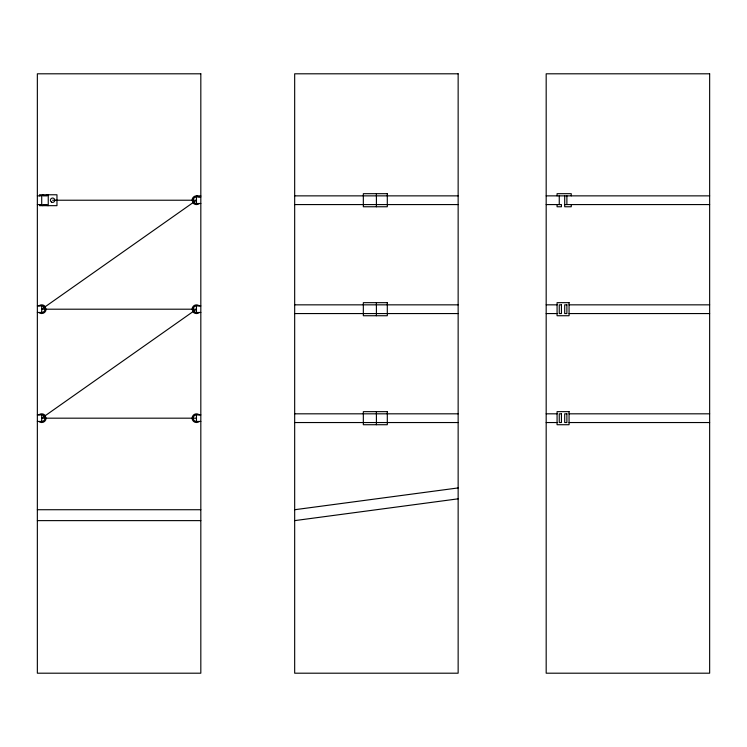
<?xml version="1.0" encoding="UTF-8"?>
<svg xmlns="http://www.w3.org/2000/svg" width="747" height="747" viewBox="0 0 747 747"><rect width="100%" height="100%" fill="white"/><g stroke="black" fill="none" stroke-linecap="round" stroke-linejoin="round"><path stroke-width="1.12" d="M38.872 305.934L39.526 305.43A4.361 4.361 0 0 1 44.792 306.121L46.071 309.202A4.361 4.361 0 0 1 39.526 312.974L38.872 312.47M199.3 203.492L198.646 203.996A4.361 4.361 0 0 1 193.38 203.305L192.1 200.224A4.361 4.361 0 0 1 196.461 195.863L200.822 195.863M38.872 414.912L39.526 414.408A4.361 4.361 0 0 1 44.792 415.099L46.071 418.18A4.361 4.361 0 0 1 39.526 421.962L38.872 421.448M199.3 312.47L198.646 312.974A4.361 4.361 0 0 1 193.38 312.283L192.1 309.202A4.361 4.361 0 0 1 198.646 305.43L199.3 305.934M199.3 421.448L198.646 421.962A4.361 4.361 0 0 1 192.1 418.18A4.361 4.361 0 0 1 198.646 414.408L199.3 414.912M294.673 509.725L458.144 487.931M294.673 520.622L458.144 498.828M37.35 195.863L41.711 195.863L41.711 204.575L37.35 204.575M294.673 195.863L458.144 195.863M546.178 195.863L709.65 195.863M200.822 203.492L196.461 203.492A3.268 3.268 0 0 1 194.155 202.53L193.193 200.224A3.268 3.268 0 0 1 196.461 196.947L200.822 196.947M52.607 200.224L196.461 200.224L41.711 309.202L196.461 309.202L41.711 418.18L196.461 418.18M294.673 204.575L458.144 204.575M546.178 204.575L561.436 204.575L561.436 206.76L557.075 206.76L557.075 204.575M564.704 204.575L709.65 204.575M294.673 304.841L458.144 304.841M546.178 304.841L557.075 304.841M569.065 304.841L709.65 304.841M37.35 305.934L41.711 305.934A3.268 3.268 0 0 1 44.017 306.886L44.979 309.202A3.268 3.268 0 0 1 41.711 312.47L37.35 312.47M200.822 312.47L196.461 312.47A3.268 3.268 0 0 1 194.155 311.518L193.193 309.202A3.268 3.268 0 0 1 196.461 305.934L200.822 305.934M294.673 313.563L458.144 313.563M546.178 313.563L557.075 313.563M569.065 313.563L709.65 313.563M294.673 413.819L458.144 413.819M546.178 413.819L557.075 413.819M569.065 413.819L709.65 413.819M37.35 414.912L41.711 414.912A3.268 3.268 0 0 1 44.017 415.874L44.979 418.18A3.268 3.268 0 0 1 41.711 421.448L37.35 421.448M200.822 421.448L196.461 421.448A3.268 3.268 0 0 1 193.193 418.18A3.268 3.268 0 0 1 196.461 414.912L200.822 414.912M294.673 422.541L458.144 422.541M546.178 422.541L557.075 422.541M569.065 422.541L709.65 422.541M37.35 509.725L200.822 509.725M37.35 520.622L200.822 520.622M196.461 195.863L199.3 196.947M571.24 195.863L571.24 193.678L557.075 193.678L557.075 195.863M571.24 204.575L571.24 206.76L564.704 206.76L564.704 195.863M566.889 195.863L566.889 204.575M559.26 195.863L559.26 204.575M376.404 193.678L376.404 206.76M376.404 302.666L376.404 315.738M376.404 411.644L376.404 424.726M196.461 196.947L196.461 203.492M196.461 305.934L196.461 312.47M196.461 414.912L196.461 421.448M48.247 194.771L48.247 205.668M47.154 194.771L47.154 195.863L42.803 195.863L42.803 194.771M47.154 205.668L47.154 204.575L42.803 204.575L42.803 205.668M41.711 305.934L41.711 312.47M41.711 414.912L41.711 421.448M39.526 195.863L39.526 194.771L56.968 194.771L56.968 205.668L39.526 205.668L39.526 204.575M200.822 73.804L37.35 73.804L37.35 673.196L200.822 673.196L200.822 73.804M458.144 73.804L294.673 73.804L294.673 673.196L458.144 673.196L458.144 73.804M709.65 73.804L546.178 73.804L546.178 673.196L709.65 673.196L709.65 73.804M387.301 193.678L363.331 193.678L363.331 206.76L387.301 206.76L387.301 193.678M387.301 302.666L363.331 302.666L363.331 315.738L387.301 315.738L387.301 302.666M569.065 302.666L557.075 302.666L557.075 315.738L569.065 315.738L569.065 302.666M561.436 304.841L559.26 304.841L559.26 313.563L561.436 313.563L561.436 304.841M566.889 304.841L564.704 304.841L564.704 313.563L566.889 313.563L566.889 304.841M387.301 411.644L363.331 411.644L363.331 424.726L387.301 424.726L387.301 411.644M569.065 411.644L557.075 411.644L557.075 424.726L569.065 424.726L569.065 411.644M561.436 413.819L559.26 413.819L559.26 422.541L561.436 422.541L561.436 413.819M566.889 413.819L564.704 413.819L564.704 422.541L566.889 422.541L566.889 413.819M51.515 202.11A2.176 2.176 0 0 0 54.783 200.224A2.176 2.176 0 0 0 51.515 198.328A2.176 2.176 0 0 0 51.515 202.11"/></g></svg>
